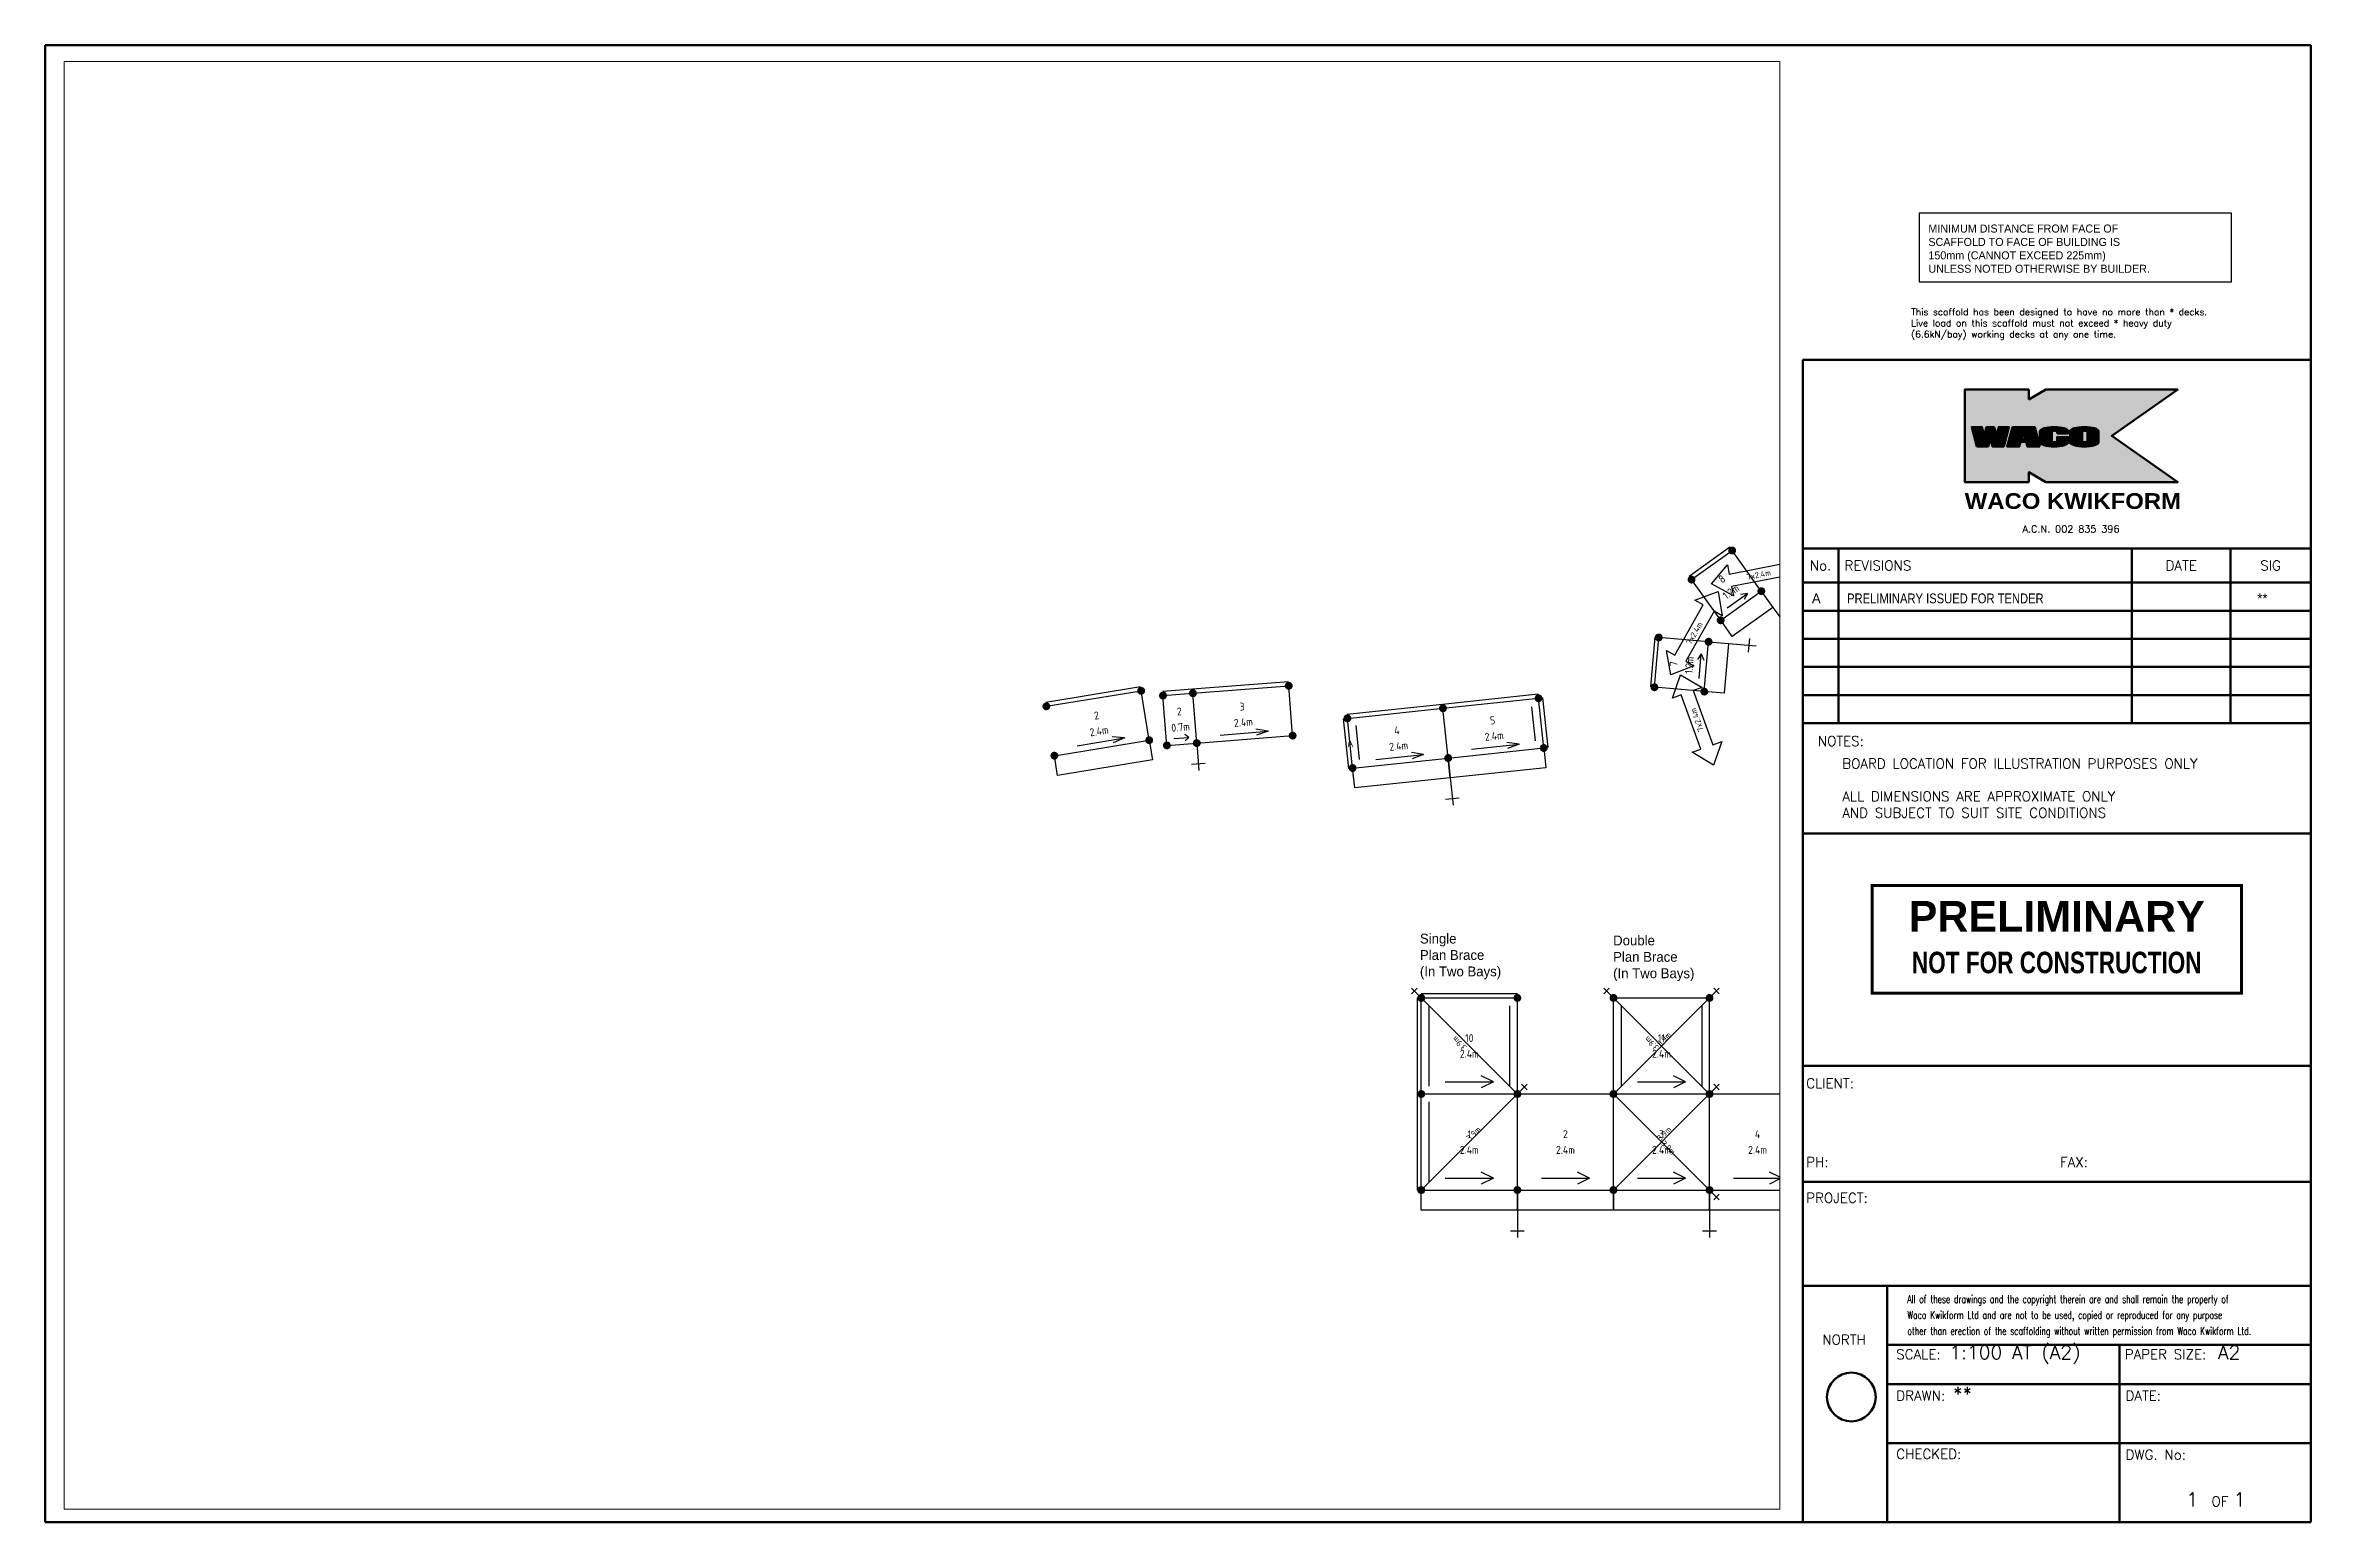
# Paper-space layout 'WACO Kwikform A2 Drawing Sheet No Ledgen' of a CAD drawing. Header units: millimetres. Extents: x 0 to 575, y 0 to 375.
# The model-space entities are those that its viewports show. They can reach past a viewport. Long polylines and large blocks are cut down to what shows.
import ezdxf
from ezdxf.enums import TextEntityAlignment as Align

# ---------------------------------------------------------------- set-up
doc = ezdxf.new("R2010")
doc.units = ezdxf.units.MM
doc.linetypes.add('KwikScaf_DASHED', pattern=[3.75, 2.5, -1.25])
doc.linetypes.add('KwikScaf_Line', pattern=[1, 1, 0])
doc.layers.get('0').update_dxf_attribs({"linetype": 'CONTINUOUS'})
for name, color, linetype in [('DISTANCE', 3, 'CONTINUOUS'), ('KwikScaf Schematic', 7, 'CONTINUOUS'), ('PRELIMINARY', 7, 'CONTINUOUS'), ('RED', 8, 'CONTINUOUS')]:
    doc.layers.add(name, color=color, linetype=linetype)
for name, color, linetype, lineweight in [('Sheet 018', 10, 'CONTINUOUS', 18), ('Sheet 025', 7, 'CONTINUOUS', 25), ('Sheet 035', 5, 'CONTINUOUS', 35), ('Sheet 050', 130, 'CONTINUOUS', 50), ('Sheet 070', 180, 'CONTINUOUS', 70)]:
    doc.layers.add(name, color=color, linetype=linetype, lineweight=lineweight)
doc.layers.add('Viewport', color=7, linetype='CONTINUOUS', plot=False)
doc.styles.add('ARCH', font='archd.shx', dxfattribs={"height": 250})
doc.styles.add('KwikScaf ISO', font='isocp.shx')
doc.styles.add('ROMANS', font='romans')
doc.styles.add('STAMP', font='arialbd.ttf')
doc.styles.add('WACO', font='ariblk.ttf')
pattern_1 = [(0, (0, 0), (0, 0.174625), [0.127, -0.047625]), (90, (0, 0), (-0.174625, 1e-17), [0.127, -0.047625])]

# ---------------------------------------------------------------- blocks, each defined once
blk = doc.blocks.new('REVDES')
at = {"style": 'ARCH'}
for tag, p in [('01', (2.31, 1.87)), ('03', (87.68, 1.87)), ('04', (115.37, 1.87))]:
    blk.add_attdef(tag, p, '', height=2.5, dxfattribs=at)
at = {"style": 'ARCH', "width": 0.85}
blk.add_attdef('02', (11.25, 1.87), '', height=2.5, dxfattribs=at)
blk = doc.blocks.new('PREL')
at = {"layer": 'RED', "const_width": 100}
blk.add_lwpolyline([(6000, 1750), (-6000, 1750), (-6000, -1750), (6000, -1750)], close=True, dxfattribs=at)
at = {"layer": 'RED', "style": 'STAMP'}
blk.add_text('PRELIMINARY', height=1000, dxfattribs=at).set_placement((0, 750), align=Align.MIDDLE)
at = {"layer": 'RED', "style": 'STAMP', "width": 0.75}
blk.add_text('NOT FOR CONSTRUCTION', height=700, dxfattribs=at).set_placement((0, -750), align=Align.MIDDLE)
blk = doc.blocks.new('REVISED TITLE')
at = {"layer": 'Sheet 025', "style": 'ROMANS'}
for s, p in [('CLIENT:', (-128.05, 110.15)), ('PH:', (-128.05, 90.15)), ('FAX:', (-63.6, 90.15)), ('PROJECT:', (-128.05, 81.06)), ('SCALE:', (-105.19, 41.33)), ('PAPER SIZE:', (-47.19, 41.33)), ('DRAWN:', (-105.19, 30.85)), ('DATE:', (-46.99, 30.85)), ('CHECKED:', (-105.19, 16.04)), ('DWG. No:', (-46.99, 15.86)), ('OF', (-25.18, 3.98))]:
    blk.add_text(s, height=2.5, dxfattribs=at).set_placement(p)
at = {"layer": 'Sheet 035', "style": 'ROMANS'}
for tag, p in [('CLIENT_CONTACT', (-110.61, 110.15)), ('ADDRESS_STREET', (-110.61, 100.15)), ('COMPANY', (-110.61, 105.15)), ('CITY', (-110.61, 95.15)), ('PHONE_NO.', (-110.61, 90.15)), ('FAX_NO.', (-46.16, 90.15)), ('PROJECT_TITLE:', (-110.61, 81.06)), ('PROJECT_DESCRIPTION', (-110.61, 76.06)), ('PROJECT_DESCRIPTION_2', (-110.61, 71.06)), ('PROJECT_DESCRIPTION_3', (-110.61, 66.06)), ('PROJECT_DESCRIPTION_4', (-110.61, 61.06)), ('SCALE', (-91.76, 41.33)), ('PAPER_SIZE', (-23.56, 41.33)), ('DRAFTSMAN', (-90.76, 30.85)), ('DATE', (-35.55, 30.85)), ('DWG_NO', (-46.15, 9.93))]:
    blk.add_attdef(tag, p, '', height=3.5, dxfattribs=at)
for tag, p in [('PAGE_NO.', (-30.05, 3.98)), ('OF_PAGES.', (-18.05, 3.98))]:
    blk.add_attdef(tag, text='', height=3.5, dxfattribs=at).set_placement(p, align=Align.CENTER)

msp = doc.modelspace()

# ---------------------------------------------------------------- linework, layer by layer
at = {"layer": 'KwikScaf Schematic', "color": 2, "linetype": 'KwikScaf_Line'}
for p, q in [((52338, 22568), (52642, 23801)), ((49952, 22739), (50985, 23478)), ((51724, 22446), (50985, 23478)), ((50692, 21707), (49952, 22739)), ((50692, 21707), (51724, 22446)), ((51724, 22446), (52020, 22033)), ((52216, 22075), (52338, 22568)), ((52338, 22568), (53571, 22263)), ((50857, 22020), (51374, 22390)), ((52020, 22033), (50987, 21293)), ((51374, 22390), (51198, 22362)), ((51374, 22390), (51291, 22233)), ((52020, 22033), (52427, 21464)), ((53449, 21770), (52216, 22075)), ((50987, 21293), (50692, 21707)), ((52183, 21504), (52468, 21708)), ((49011, 20005), (49120, 21270)), ((50386, 21161), (49120, 21270)), ((50200, 20858), (50107, 20707)), ((50146, 20226), (50200, 20858)), ((50200, 20858), (50266, 20693)), ((50277, 19896), (50386, 21161)), ((50386, 21161), (50892, 21117)), ((50892, 21117), (50783, 19852)), ((50892, 21117), (51589, 21057)), ((51400, 20898), (51430, 21247)), ((50277, 19896), (49011, 20005)), ((50783, 19852), (50277, 19896))]:
    msp.add_line(p, q, dxfattribs=at)
at = {"layer": 'KwikScaf Schematic', "color": 2, "linetype": 'KwikScaf_DASHED'}
for p, q in [((50927, 23560), (49894, 22820)), ((49021, 21279), (48912, 20013))]:
    msp.add_line(p, q, dxfattribs=at)
at = {"layer": 'KwikScaf Schematic', "color": 1, "linetype": 'KwikScaf_Line'}
for p, q in [((50460, 22629), (50862, 23115)), ((50862, 23115), (50908, 22879)), ((50908, 22879), (52344, 23158)), ((52344, 23158), (52299, 23394)), ((52299, 23394), (52854, 23094)), ((50038, 22214), (50627, 22441)), ((51015, 22330), (50460, 22629)), ((50627, 22441), (50734, 21819)), ((52405, 22844), (50969, 22565)), ((50969, 22565), (51015, 22330)), ((52451, 22609), (52405, 22844)), ((49526, 20822), (50247, 22095)), ((50525, 21938), (49804, 20665)), ((50247, 22095), (50038, 22214)), ((50734, 21819), (50525, 21938)), ((49425, 20319), (49317, 20941)), ((49317, 20941), (49526, 20822)), ((50013, 20546), (49425, 20319)), ((49467, 19729), (49676, 20324)), ((49676, 20324), (50219, 20001)), ((49804, 20665), (50013, 20546)), ((33576, 19521), (35983, 19914)), ((36187, 18660), (35983, 19914)), ((37297, 19854), (39728, 20043)), ((39827, 18777), (39728, 20043)), ((43643, 19471), (46069, 19726)), ((46202, 18463), (46069, 19726)), ((49692, 19810), (49467, 19729)), ((50191, 18435), (49692, 19810)), ((50219, 20001), (49993, 19920)), ((49993, 19920), (50492, 18544)), ((41218, 19216), (43643, 19471)), ((41351, 17953), (41218, 19216)), ((43776, 18208), (43643, 19471)), ((33780, 18267), (36187, 18660)), ((34356, 18522), (35560, 18719)), ((35560, 18719), (35246, 18748)), ((35560, 18719), (35272, 18591)), ((36187, 18660), (36269, 18159)), ((37395, 18588), (39827, 18777)), ((37991, 18793), (39207, 18888)), ((39207, 18888), (38896, 18943)), ((39207, 18888), (38909, 18785)), ((43776, 18208), (46202, 18463)), ((44366, 18430), (45579, 18557)), ((45579, 18557), (45267, 18604)), ((45579, 18557), (45284, 18446)), ((46202, 18463), (46255, 17958)), ((49965, 18353), (50191, 18435)), ((50492, 18544), (50718, 18626)), ((50718, 18626), (50508, 18031)), ((33862, 17766), (33780, 18267)), ((36269, 18159), (33862, 17766)), ((41351, 17953), (43776, 18208)), ((41404, 17448), (41351, 17953)), ((41940, 18175), (43153, 18302)), ((43153, 18302), (42842, 18349)), ((43153, 18302), (42858, 18191)), ((43776, 18208), (43829, 17703)), ((43829, 17703), (43776, 18208)), ((46255, 17958), (43829, 17703)), ((50508, 18031), (49965, 18353)), ((43829, 17703), (41404, 17448)), ((43829, 17703), (43902, 17007)), ((43710, 17162), (44058, 17199))]:
    msp.add_line(p, q, dxfattribs=at)
at = {"layer": 'KwikScaf Schematic', "color": 1, "linetype": 'KwikScaf_DASHED'}
for p, q in [((39721, 20142), (37289, 19954)), ((35967, 20012), (33560, 19620)), ((43633, 19570), (41207, 19315)), ((46058, 19826), (43633, 19570)), ((46168, 19737), (46301, 18474)), ((41251, 17942), (41118, 19205)), ((41529, 18173), (41438, 19038)), ((45891, 19506), (45982, 18641))]:
    msp.add_line(p, q, dxfattribs=at)
at = {"layer": 'KwikScaf Schematic', "color": 4, "linetype": 'KwikScaf_DASHED'}
msp.add_line((37289, 19954), (36529, 19895), dxfattribs=at)
at = {"layer": 'KwikScaf Schematic', "color": 4, "linetype": 'KwikScaf_Line'}
for p, q in [((36537, 19795), (37297, 19854)), ((36635, 18529), (36537, 19795)), ((37395, 18588), (37297, 19854)), ((36635, 18529), (37395, 18588)), ((36813, 18702), (37193, 18731)), ((37193, 18731), (37092, 18803)), ((37193, 18731), (37104, 18645)), ((37395, 18588), (37449, 17890)), ((37261, 18051), (37610, 18078))]:
    msp.add_line(p, q, dxfattribs=at)
at = {"layer": 'KwikScaf Schematic', "color": 3, "linetype": 'KwikScaf_Line'}
for p, q in [((45602, 9606), (42845, 12364)), ((42845, 12222), (42986, 12364)), ((43093, 12116), (45532, 12116)), ((43093, 9677), (43093, 12116)), ((45532, 9677), (45532, 12116)), ((50480, 9606), (47723, 12364)), ((47723, 12222), (47864, 12364)), ((47900, 9606), (50658, 12364)), ((47971, 12116), (50410, 12116)), ((47971, 9677), (47971, 12116)), ((50410, 9677), (50410, 12116)), ((50516, 12364), (50658, 12222)), ((43022, 7167), (45780, 9925)), ((43702, 9982), (44922, 9982)), ((44922, 9982), (44617, 10134)), ((44922, 9982), (44617, 9829)), ((45638, 9925), (45780, 9783)), ((47900, 7167), (50658, 9925)), ((48580, 9982), (49800, 9982)), ((49800, 9982), (49495, 10134)), ((49800, 9982), (49495, 9829)), ((50516, 9925), (50658, 9783)), ((43093, 9677), (45532, 9677)), ((43093, 7238), (43093, 9677)), ((45461, 9606), (45602, 9747)), ((45532, 7238), (45532, 9677)), ((45532, 9677), (47971, 9677)), ((47900, 9747), (50658, 6990)), ((48041, 9747), (47900, 9606)), ((47900, 9747), (48041, 9606)), ((47971, 7238), (47971, 9677)), ((47971, 9677), (50410, 9677)), ((50339, 9606), (50480, 9747)), ((50410, 9677), (52849, 9677)), ((50410, 7238), (50410, 9677)), ((43702, 7543), (44922, 7543)), ((44922, 7543), (44617, 7695)), ((44922, 7543), (44617, 7390)), ((46141, 7543), (47361, 7543)), ((47361, 7543), (47056, 7695)), ((47361, 7543), (47056, 7390)), ((48580, 7543), (49800, 7543)), ((49800, 7543), (49495, 7695)), ((49800, 7543), (49495, 7390)), ((51019, 7543), (52239, 7543)), ((52239, 7543), (51934, 7695)), ((52239, 7543), (51934, 7390)), ((43022, 7308), (43163, 7167)), ((43093, 7238), (45532, 7238)), ((43093, 6730), (43093, 7238)), ((45532, 7238), (45532, 6730)), ((45532, 7238), (47971, 7238)), ((45532, 6730), (45532, 7238)), ((47900, 7308), (48041, 7167)), ((47971, 7238), (47971, 6730)), ((47971, 7238), (50410, 7238)), ((47971, 6730), (47971, 7238)), ((50410, 7238), (52849, 7238)), ((50410, 6730), (50410, 7238)), ((50410, 7238), (50410, 6730)), ((50658, 7131), (50516, 6990)), ((45532, 6730), (43093, 6730)), ((45532, 6730), (45532, 6030)), ((47971, 6730), (45532, 6730)), ((50410, 6730), (47971, 6730)), ((52849, 6730), (50410, 6730)), ((50410, 6730), (50410, 6030)), ((45357, 6205), (45707, 6205)), ((50235, 6205), (50585, 6205))]:
    msp.add_line(p, q, dxfattribs=at)
at = {"layer": 'KwikScaf Schematic', "color": 3, "linetype": 'KwikScaf_DASHED'}
for p, q in [((42993, 9677), (42993, 12116)), ((45532, 12216), (43093, 12216)), ((43293, 9877), (43293, 11916)), ((45332, 11916), (45332, 9877)), ((48171, 9877), (48171, 11916)), ((50210, 11916), (50210, 9877)), ((42993, 7238), (42993, 9677)), ((43293, 7438), (43293, 9477))]:
    msp.add_line(p, q, dxfattribs=at)
at = {"layer": 'KwikScaf Schematic', "color": 2, "linetype": 'KwikScaf_Line', "const_width": 100}
for points in [[(50956, 23519, -0.198912), (50993, 23528, -0.198912), (51025, 23508, -0.198912), (51034, 23470, -0.198912), (51014, 23438, -0.198912), (50977, 23429, -0.198912), (50944, 23449, -0.198912), (50935, 23487, -0.198912)], [(49923, 22780, -0.198912), (49960, 22788, -0.198912), (49993, 22768, -0.198912), (50002, 22731, -0.198912), (49981, 22698, -0.198912), (49944, 22690, -0.198912), (49912, 22710, -0.198912), (49903, 22747, -0.198912)], [(51695, 22486, -0.198912), (51732, 22495, -0.198912), (51765, 22475, -0.198912), (51773, 22438, -0.198912), (51753, 22405, -0.198912), (51716, 22397, -0.198912), (51683, 22417, -0.198912), (51675, 22454, -0.198912)], [(52350, 22616, -0.198912), (52380, 22594, -0.198912), (52386, 22556, -0.198912), (52363, 22525, -0.198912), (52326, 22519, -0.198912), (52295, 22542, -0.198912), (52289, 22580, -0.198912), (52312, 22611, -0.198912)], [(49070, 21274, -0.198912), (49088, 21308, -0.198912), (49125, 21320, -0.198912), (49159, 21302, -0.198912), (49170, 21266, -0.198912), (49152, 21232, -0.198912), (49116, 21220, -0.198912), (49082, 21238, -0.198912)], [(50662, 21747, -0.198912), (50700, 21756, -0.198912), (50732, 21736, -0.198912), (50741, 21698, -0.198912), (50721, 21666, -0.198912), (50683, 21657, -0.198912), (50651, 21677, -0.198912), (50642, 21715, -0.198912)], [(50227, 19900, -0.198912), (50244, 19934, -0.198912), (50281, 19945, -0.198912), (50315, 19928, -0.198912), (50326, 19891, -0.198912), (50309, 19857, -0.198912), (50272, 19846, -0.198912), (50238, 19863, -0.198912)]]:
    msp.add_lwpolyline(points, format="xyb", close=True, dxfattribs=at)
at = {"layer": 'KwikScaf Schematic', "color": 2, "linetype": 'KwikScaf_Line'}
for points in [[(50336, 21165, 100, 100, -0.198912), (50353, 21199, 100, 100, -0.198912), (50390, 21211, 100, 100, -0.198912), (50424, 21193, 100, 100, -0.198912), (50435, 21157, 100, 100, -0.198912), (50418, 21123, 100, 100, -0.198912), (50381, 21111, 100, 100, -0.198912), (50347, 21129, 100, 100, -0.198912)], [(48961, 20009, 100, 100, -0.198912), (48979, 20043, 100, 100, -0.198912), (49016, 20055, 100, 100, -0.198912), (49050, 20037, 100, 100, -0.198912), (49061, 20000, 100, 100, -0.198912), (49043, 19966, 100, 100, -0.198912), (49007, 19955, 100, 100, -0.198912), (48973, 19973, 100, 100, -0.198912)]]:
    msp.add_lwpolyline(points, format="xyseb", close=True, dxfattribs=at)
at = {"layer": 'KwikScaf Schematic', "color": 1, "linetype": 'KwikScaf_Line'}
for points in [[(39725, 20093, 100, 100, -0.198912), (39761, 20081, 100, 100, -0.198912), (39778, 20047, 100, 100, -0.198912), (39766, 20010, 100, 100, -0.198912), (39732, 19993, 100, 100, -0.198912), (39696, 20005, 100, 100, -0.198912), (39679, 20039, 100, 100, -0.198912), (39690, 20075, 100, 100, -0.198912)], [(35975, 19963, 100, 100, -0.198912), (36012, 19954, 100, 100, -0.198912), (36032, 19922, 100, 100, -0.198912), (36024, 19884, 100, 100, -0.198912), (35991, 19864, 100, 100, -0.198912), (35954, 19873, 100, 100, -0.198912), (35934, 19906, 100, 100, -0.198912), (35942, 19943, 100, 100, -0.198912)], [(43638, 19521, 100, 100, -0.198912), (43675, 19510, 100, 100, -0.198912), (43693, 19476, 100, 100, -0.198912), (43682, 19440, 100, 100, -0.198912), (43649, 19421, 100, 100, -0.198912), (43612, 19432, 100, 100, -0.198912), (43594, 19466, 100, 100, -0.198912), (43604, 19502, 100, 100, -0.198912)], [(43638, 19521, 100, 100, -0.198912), (43675, 19510, 100, 100, -0.198912), (43693, 19476, 100, 100, -0.198912), (43682, 19440, 100, 100, -0.198912), (43649, 19421, 100, 100, -0.198912), (43612, 19432, 100, 100, -0.198912), (43594, 19466, 100, 100, -0.198912), (43604, 19502, 100, 100, -0.198912)], [(46064, 19776, 100, 100, -0.198912), (46100, 19765, 100, 100, -0.198912), (46119, 19731, 100, 100, -0.198912), (46108, 19695, 100, 100, -0.198912), (46074, 19676, 100, 100, -0.198912), (46037, 19687, 100, 100, -0.198912), (46019, 19721, 100, 100, -0.198912), (46030, 19758, 100, 100, -0.198912)], [(41212, 19266, 100, 100, -0.198912), (41249, 19255, 100, 100, -0.198912), (41267, 19221, 100, 100, -0.198912), (41257, 19184, 100, 100, -0.198912), (41223, 19166, 100, 100, -0.198912), (41186, 19177, 100, 100, -0.198912), (41168, 19211, 100, 100, -0.198912), (41179, 19247, 100, 100, -0.198912)], [(36179, 18709, 100, 100, -0.198912), (36217, 18701, 100, 100, -0.198912), (36237, 18668, 100, 100, -0.198912), (36228, 18631, 100, 100, -0.198912), (36195, 18611, 100, 100, -0.198912), (36158, 18620, 100, 100, -0.198912), (36138, 18652, 100, 100, -0.198912), (36147, 18689, 100, 100, -0.198912)], [(39823, 18826, 100, 100, -0.198912), (39859, 18815, 100, 100, -0.198912), (39877, 18780, 100, 100, -0.198912), (39865, 18744, 100, 100, -0.198912), (39831, 18727, 100, 100, -0.198912), (39794, 18739, 100, 100, -0.198912), (39777, 18773, 100, 100, -0.198912), (39789, 18809, 100, 100, -0.198912)], [(46197, 18513, 100, 100, -0.198912), (46233, 18502, 100, 100, -0.198912), (46251, 18468, 100, 100, -0.198912), (46241, 18432, 100, 100, -0.198912), (46207, 18413, 100, 100, -0.198912), (46170, 18424, 100, 100, -0.198912), (46152, 18458, 100, 100, -0.198912), (46163, 18495, 100, 100, -0.198912)], [(43771, 18258, 100, 100, -0.198912), (43808, 18247, 100, 100, -0.198912), (43826, 18213, 100, 100, -0.198912), (43815, 18177, 100, 100, -0.198912), (43781, 18158, 100, 100, -0.198912), (43745, 18169, 100, 100, -0.198912), (43726, 18203, 100, 100, -0.198912), (43737, 18239, 100, 100, -0.198912)]]:
    msp.add_lwpolyline(points, format="xyseb", close=True, dxfattribs=at)
at = {"layer": 'KwikScaf Schematic', "color": 1, "linetype": 'KwikScaf_Line', "const_width": 100}
for points in [[(33568, 19570, -0.198912), (33605, 19562, -0.198912), (33625, 19529, -0.198912), (33616, 19492, -0.198912), (33584, 19472, -0.198912), (33547, 19480, -0.198912), (33526, 19513, -0.198912), (33535, 19550, -0.198912)], [(37293, 19904, -0.198912), (37329, 19892, -0.198912), (37347, 19858, -0.198912), (37335, 19821, -0.198912), (37301, 19804, -0.198912), (37264, 19816, -0.198912), (37247, 19850, -0.198912), (37259, 19886, -0.198912)], [(37391, 18637, -0.198912), (37428, 18626, -0.198912), (37445, 18592, -0.198912), (37433, 18555, -0.198912), (37399, 18538, -0.198912), (37363, 18550, -0.198912), (37345, 18584, -0.198912), (37357, 18620, -0.198912)], [(33772, 18317, -0.198912), (33809, 18308, -0.198912), (33830, 18276, -0.198912), (33821, 18238, -0.198912), (33788, 18218, -0.198912), (33751, 18227, -0.198912), (33731, 18259, -0.198912), (33740, 18297, -0.198912)], [(41345, 18003, -0.198912), (41382, 17992, -0.198912), (41400, 17958, -0.198912), (41389, 17921, -0.198912), (41356, 17903, -0.198912), (41319, 17914, -0.198912), (41301, 17948, -0.198912), (41312, 17984, -0.198912)], [(43771, 18258, -0.198912), (43808, 18247, -0.198912), (43826, 18213, -0.198912), (43815, 18177, -0.198912), (43781, 18158, -0.198912), (43745, 18169, -0.198912), (43726, 18203, -0.198912), (43737, 18239, -0.198912)]]:
    msp.add_lwpolyline(points, format="xyb", close=True, dxfattribs=at)
at = {"layer": 'KwikScaf Schematic', "color": 4, "linetype": 'KwikScaf_Line', "const_width": 100}
for points in [[(36533, 19845, -0.198912), (36570, 19833, -0.198912), (36587, 19799, -0.198912), (36575, 19762, -0.198912), (36541, 19745, -0.198912), (36504, 19757, -0.198912), (36487, 19791, -0.198912), (36499, 19827, -0.198912)], [(37293, 19904, -0.198912), (37329, 19892, -0.198912), (37347, 19858, -0.198912), (37335, 19821, -0.198912), (37301, 19804, -0.198912), (37264, 19816, -0.198912), (37247, 19850, -0.198912), (37259, 19886, -0.198912)], [(36631, 18578, -0.198912), (36668, 18567, -0.198912), (36685, 18533, -0.198912), (36673, 18496, -0.198912), (36639, 18479, -0.198912), (36603, 18491, -0.198912), (36585, 18525, -0.198912), (36597, 18561, -0.198912)]]:
    msp.add_lwpolyline(points, format="xyb", close=True, dxfattribs=at)
at = {"layer": 'KwikScaf Schematic', "color": 4, "linetype": 'KwikScaf_Line'}
msp.add_lwpolyline([(37391, 18637, 100, 100, -0.198912), (37428, 18626, 100, 100, -0.198912), (37445, 18592, 100, 100, -0.198912), (37433, 18555, 100, 100, -0.198912), (37399, 18538, 100, 100, -0.198912), (37363, 18550, 100, 100, -0.198912), (37345, 18584, 100, 100, -0.198912), (37357, 18620, 100, 100, -0.198912)], format="xyseb", close=True, dxfattribs=at)
at = {"layer": 'KwikScaf Schematic', "color": 3, "linetype": 'KwikScaf_Line'}
for points in [[(43093, 12166, 100, 100, -0.198912), (43128, 12151, 100, 100, -0.198912), (43143, 12116, 100, 100, -0.198912), (43128, 12080, 100, 100, -0.198912), (43093, 12066, 100, 100, -0.198912), (43057, 12080, 100, 100, -0.198912), (43043, 12116, 100, 100, -0.198912), (43057, 12151, 100, 100, -0.198912)], [(47971, 12166, 100, 100, -0.198912), (48006, 12151, 100, 100, -0.198912), (48021, 12116, 100, 100, -0.198912), (48006, 12080, 100, 100, -0.198912), (47971, 12066, 100, 100, -0.198912), (47935, 12080, 100, 100, -0.198912), (47921, 12116, 100, 100, -0.198912), (47935, 12151, 100, 100, -0.198912)], [(43093, 9727, 100, 100, -0.198912), (43128, 9712, 100, 100, -0.198912), (43143, 9677, 100, 100, -0.198912), (43128, 9641, 100, 100, -0.198912), (43093, 9627, 100, 100, -0.198912), (43057, 9641, 100, 100, -0.198912), (43043, 9677, 100, 100, -0.198912), (43057, 9712, 100, 100, -0.198912)], [(45532, 9727, 100, 100, -0.198912), (45567, 9712, 100, 100, -0.198912), (45582, 9677, 100, 100, -0.198912), (45567, 9641, 100, 100, -0.198912), (45532, 9627, 100, 100, -0.198912), (45496, 9641, 100, 100, -0.198912), (45482, 9677, 100, 100, -0.198912), (45496, 9712, 100, 100, -0.198912)], [(45532, 9727, 100, 100, -0.198912), (45567, 9712, 100, 100, -0.198912), (45582, 9677, 100, 100, -0.198912), (45567, 9641, 100, 100, -0.198912), (45532, 9627, 100, 100, -0.198912), (45496, 9641, 100, 100, -0.198912), (45482, 9677, 100, 100, -0.198912), (45496, 9712, 100, 100, -0.198912)], [(47971, 9727, 100, 100, -0.198912), (48006, 9712, 100, 100, -0.198912), (48021, 9677, 100, 100, -0.198912), (48006, 9641, 100, 100, -0.198912), (47971, 9627, 100, 100, -0.198912), (47935, 9641, 100, 100, -0.198912), (47921, 9677, 100, 100, -0.198912), (47935, 9712, 100, 100, -0.198912)], [(50410, 9727, 100, 100, -0.198912), (50445, 9712, 100, 100, -0.198912), (50460, 9677, 100, 100, -0.198912), (50445, 9641, 100, 100, -0.198912), (50410, 9627, 100, 100, -0.198912), (50374, 9641, 100, 100, -0.198912), (50360, 9677, 100, 100, -0.198912), (50374, 9712, 100, 100, -0.198912)], [(50410, 9727, 100, 100, -0.198912), (50445, 9712, 100, 100, -0.198912), (50460, 9677, 100, 100, -0.198912), (50445, 9641, 100, 100, -0.198912), (50410, 9627, 100, 100, -0.198912), (50374, 9641, 100, 100, -0.198912), (50360, 9677, 100, 100, -0.198912), (50374, 9712, 100, 100, -0.198912)], [(45532, 7288, 100, 100, -0.198912), (45567, 7273, 100, 100, -0.198912), (45582, 7238, 100, 100, -0.198912), (45567, 7202, 100, 100, -0.198912), (45532, 7188, 100, 100, -0.198912), (45496, 7202, 100, 100, -0.198912), (45482, 7238, 100, 100, -0.198912), (45496, 7273, 100, 100, -0.198912)], [(47971, 7288, 100, 100, -0.198912), (48006, 7273, 100, 100, -0.198912), (48021, 7238, 100, 100, -0.198912), (48006, 7202, 100, 100, -0.198912), (47971, 7188, 100, 100, -0.198912), (47935, 7202, 100, 100, -0.198912), (47921, 7238, 100, 100, -0.198912), (47935, 7273, 100, 100, -0.198912)], [(50410, 7288, 100, 100, -0.198912), (50445, 7273, 100, 100, -0.198912), (50460, 7238, 100, 100, -0.198912), (50445, 7202, 100, 100, -0.198912), (50410, 7188, 100, 100, -0.198912), (50374, 7202, 100, 100, -0.198912), (50360, 7238, 100, 100, -0.198912), (50374, 7273, 100, 100, -0.198912)]]:
    msp.add_lwpolyline(points, format="xyseb", close=True, dxfattribs=at)
at = {"layer": 'KwikScaf Schematic', "color": 3, "linetype": 'KwikScaf_Line', "const_width": 100}
for points in [[(45532, 12166, -0.198912), (45567, 12151, -0.198912), (45582, 12116, -0.198912), (45567, 12080, -0.198912), (45532, 12066, -0.198912), (45496, 12080, -0.198912), (45482, 12116, -0.198912), (45496, 12151, -0.198912)], [(50410, 12166, -0.198912), (50445, 12151, -0.198912), (50460, 12116, -0.198912), (50445, 12080, -0.198912), (50410, 12066, -0.198912), (50374, 12080, -0.198912), (50360, 12116, -0.198912), (50374, 12151, -0.198912)], [(43093, 9727, -0.198912), (43128, 9712, -0.198912), (43143, 9677, -0.198912), (43128, 9641, -0.198912), (43093, 9627, -0.198912), (43057, 9641, -0.198912), (43043, 9677, -0.198912), (43057, 9712, -0.198912)], [(45532, 9727, -0.198912), (45567, 9712, -0.198912), (45582, 9677, -0.198912), (45567, 9641, -0.198912), (45532, 9627, -0.198912), (45496, 9641, -0.198912), (45482, 9677, -0.198912), (45496, 9712, -0.198912)], [(47971, 9727, -0.198912), (48006, 9712, -0.198912), (48021, 9677, -0.198912), (48006, 9641, -0.198912), (47971, 9627, -0.198912), (47935, 9641, -0.198912), (47921, 9677, -0.198912), (47935, 9712, -0.198912)], [(47971, 9727, -0.198912), (48006, 9712, -0.198912), (48021, 9677, -0.198912), (48006, 9641, -0.198912), (47971, 9627, -0.198912), (47935, 9641, -0.198912), (47921, 9677, -0.198912), (47935, 9712, -0.198912)], [(50410, 9727, -0.198912), (50445, 9712, -0.198912), (50460, 9677, -0.198912), (50445, 9641, -0.198912), (50410, 9627, -0.198912), (50374, 9641, -0.198912), (50360, 9677, -0.198912), (50374, 9712, -0.198912)], [(43093, 7288, -0.198912), (43128, 7273, -0.198912), (43143, 7238, -0.198912), (43128, 7202, -0.198912), (43093, 7188, -0.198912), (43057, 7202, -0.198912), (43043, 7238, -0.198912), (43057, 7273, -0.198912)], [(45532, 7288, -0.198912), (45567, 7273, -0.198912), (45582, 7238, -0.198912), (45567, 7202, -0.198912), (45532, 7188, -0.198912), (45496, 7202, -0.198912), (45482, 7238, -0.198912), (45496, 7273, -0.198912)], [(47971, 7288, -0.198912), (48006, 7273, -0.198912), (48021, 7238, -0.198912), (48006, 7202, -0.198912), (47971, 7188, -0.198912), (47935, 7202, -0.198912), (47921, 7238, -0.198912), (47935, 7273, -0.198912)], [(50410, 7288, -0.198912), (50445, 7273, -0.198912), (50460, 7238, -0.198912), (50445, 7202, -0.198912), (50410, 7188, -0.198912), (50374, 7202, -0.198912), (50360, 7238, -0.198912), (50374, 7273, -0.198912)]]:
    msp.add_lwpolyline(points, format="xyb", close=True, dxfattribs=at)

# ---------------------------------------------------------------- texts
at = {"char_height": 250, "attachment_point": 1, "style": 'ARCH'}
for s, insert, width in [('Single^JPlan Brace^J(In Two Bays)', (43058, 13748), 2599.05), ('Double\\PPlan Brace^J(In Two Bays)', (47963, 13701), 3248.82)]:
    msp.add_mtext(s, dxfattribs=dict(at, insert=insert, width=width))
at = {"layer": 'KwikScaf Schematic', "style": 'KwikScaf ISO'}
for s, height, rotation, p in [('8', 200, 35.60077, (50722, 22755)), ('1.2m', 200, 35.60077, (50955, 22430)), ('7x2.4m', 150, 10.9945, (51657, 22862)), ('7x2.4m', 150, 60.46792, (50026, 21380)), ('1.2m', 200, 85.07419, (49898, 20566)), ('7', 200, 85.07419, (49499, 20600)), ('3', 200, 4.44154, (38546, 19515)), ('2.4m', 200, 9.26379, (34914, 18893)), ('2', 200, 9.26379, (34849, 19288)), ('0.7m', 200, 4.44154, (36982, 18992)), ('2', 200, 4.44154, (36951, 19391)), ('2.4m', 200, 4.44154, (38577, 19116)), ('4', 200, 6.00324, (42476, 18911)), ('5', 200, 6.00324, (44902, 19166)), ('7x2.4m', 150, 109.94133, (50092, 19177)), ('A', 200, 6.00324, (41284, 18584)), ('2.4m', 200, 6.00324, (42518, 18513)), ('2.4m', 200, 6.00324, (44943, 18768))]:
    msp.add_text(s, height=height, rotation=rotation, dxfattribs=at).set_placement(p, align=Align.MIDDLE_CENTER)
for rotation, p in [(135, (44114, 11017)), (135, (48992, 11017)), (45, (49310, 11017)), (45, (44471, 8617)), (45, (49310, 8617)), (315, (49310, 8259))]:
    msp.add_text('3.9m', height=150, rotation=rotation, dxfattribs=at).set_placement(p, align=Align.CENTER)
for s, p in [('10', (44312, 11096)), ('11', (49190, 11096)), ('2.4m', (44312, 10696)), ('2.4m', (49190, 10696)), ('1', (44312, 8657)), ('2', (46751, 8657)), ('3', (49190, 8657)), ('4', (51629, 8657)), ('2.4m', (44312, 8257)), ('2.4m', (46751, 8257)), ('2.4m', (49190, 8257)), ('2.4m', (51629, 8257))]:
    msp.add_text(s, height=200, dxfattribs=at).set_placement(p, align=Align.MIDDLE_CENTER)

psp = doc.layouts.new('WACO Kwikform A2 Drawing Sheet No Ledgen')

# ---------------------------------------------------------------- hatches: boundary and pattern name
h = psp.add_hatch()
h.set_pattern_fill('ANGLE', color=140, scale=0.025, style=0)
h.set_pattern_definition(pattern_1)
h.paths.add_polyline_path([(493.69, 275.27), (494.27, 273.1), (497.09, 273.1), (498.42, 278.06), (495.82, 278.06), (495.23, 275.87), (494.64, 278.06), (492.73, 278.06), (492.14, 275.87), (491.55, 278.06), (488.96, 278.06), (490.29, 273.1), (493.11, 273.1)])
h = psp.add_hatch()
h.set_pattern_fill('ANGLE', color=140, scale=0.025, style=0)
h.set_pattern_definition(pattern_1)
h.paths.add_polyline_path([(504.96, 278.06), (499.32, 278.06), (497.99, 273.1), (501.01, 273.1), (501.33, 274.31), (502.79, 274.31), (503.11, 273.1), (506.29, 273.1)])
h.paths.add_polyline_path([(502.14, 276.71), (502.6, 274.99), (501.68, 274.99)], flags=16)
h = psp.add_hatch()
h.set_pattern_fill('ANGLE', color=140, scale=0.025, style=0)
h.set_pattern_definition(pattern_1)
edge = h.paths.add_edge_path()
edge.add_ellipse((509.97, 276.84), major_axis=(-0.658, 0), ratio=0.455652, start_angle=180, end_angle=360, ccw=False)
edge.add_line((510.63, 276.84), (510.63, 276.42))
edge.add_line((510.63, 276.42), (513.49, 276.42))
edge.add_line((513.49, 276.42), (513.49, 276.96))
edge.add_ellipse((509.88, 276.96), major_axis=(-3.61, 0), ratio=0.304653, start_angle=180, end_angle=360)
edge.add_line((506.27, 276.96), (506.27, 274.2))
edge.add_ellipse((509.88, 274.2), major_axis=(-3.61, 0), ratio=0.304653, start_angle=0, end_angle=180)
edge.add_line((513.49, 274.2), (513.49, 275.5))
edge.add_line((513.49, 275.5), (510.63, 275.5))
edge.add_line((510.63, 275.5), (510.63, 274.44))
edge.add_ellipse((509.97, 274.48), major_axis=(-0.658, 0), ratio=0.455652, start_angle=0, end_angle=180, ccw=False)
edge.add_line((509.31, 274.48), (509.31, 276.88))
h = psp.add_hatch()
h.set_pattern_fill('ANGLE', color=140, scale=0.025, style=0)
h.set_pattern_definition(pattern_1)
edge = h.paths.add_edge_path()
edge.add_ellipse((517.56, 276.96), major_axis=(-3.61, 0), ratio=0.304653, start_angle=180, end_angle=360)
edge.add_line((513.95, 276.96), (513.95, 274.2))
edge.add_ellipse((517.56, 274.2), major_axis=(-3.61, 0), ratio=0.304653, start_angle=0, end_angle=180)
edge.add_line((521.17, 274.2), (521.17, 276.96))
edge = h.paths.add_edge_path(flags=16)
edge.add_ellipse((517.65, 276.84), major_axis=(-0.658, 0), ratio=0.455652, start_angle=180, end_angle=360, ccw=False)
edge.add_line((518.31, 276.84), (518.31, 274.44))
edge.add_ellipse((517.65, 274.48), major_axis=(-0.658, 0), ratio=0.455652, start_angle=0, end_angle=180, ccw=False)
edge.add_line((517, 274.48), (517, 276.88))
at = {"layer": 'Sheet 070'}
h = psp.add_hatch(color=51, dxfattribs=at)
h.paths.add_polyline_path([(501.68, 274.99), (502.6, 274.99), (502.14, 276.71)], flags=0)
h.paths.add_polyline_path([(506.29, 273.1), (504.96, 278.06), (499.32, 278.06), (497.99, 273.1), (501.01, 273.1), (501.33, 274.31), (502.79, 274.31), (503.11, 273.1)], flags=16)
h.paths.add_polyline_path([(490.29, 273.1), (488.96, 278.06), (491.55, 278.06), (492.14, 275.87), (492.73, 278.06), (494.64, 278.06), (495.23, 275.87), (495.82, 278.06), (498.42, 278.06), (497.09, 273.1), (494.27, 273.1), (493.69, 275.27), (493.11, 273.1)], flags=16)
h.paths.add_polyline_path([(503.44, 285.06), (503.44, 287.56), (487.19, 287.56), (487.19, 264.06), (503.44, 264.06), (503.44, 266.56), (507.77, 264.06), (541.27, 264.06), (524.49, 275.81), (541.27, 287.56), (507.77, 287.56)])
edge = h.paths.add_edge_path(flags=16)
edge.add_line((510.63, 274.48), (510.63, 275.5))
edge.add_line((510.63, 275.5), (513.49, 275.5))
edge.add_line((513.49, 275.5), (513.49, 274.2))
edge.add_ellipse((509.88, 274.2), major_axis=(-3.61, 0), ratio=0.304653, start_angle=0, end_angle=180, ccw=False)
edge.add_line((506.27, 274.2), (506.27, 276.96))
edge.add_ellipse((509.88, 276.96), major_axis=(-3.61, 0), ratio=0.304653, start_angle=180, end_angle=360, ccw=False)
edge.add_line((513.49, 276.96), (513.49, 276.42))
edge.add_line((513.49, 276.42), (510.63, 276.42))
edge.add_line((510.63, 276.42), (510.63, 276.84))
edge.add_ellipse((509.97, 276.84), major_axis=(-0.658, 0), ratio=0.455652, start_angle=180, end_angle=360)
edge.add_line((509.31, 276.84), (509.31, 274.48))
edge.add_ellipse((509.97, 274.48), major_axis=(-0.658, 0), ratio=0.455652, start_angle=0, end_angle=180)
edge = h.paths.add_edge_path(flags=16)
edge.add_ellipse((517.56, 274.2), major_axis=(-3.61, 0), ratio=0.304653, start_angle=0, end_angle=180, ccw=False)
edge.add_line((513.95, 274.2), (513.95, 276.96))
edge.add_ellipse((517.56, 276.96), major_axis=(-3.61, 0), ratio=0.304653, start_angle=180, end_angle=360, ccw=False)
edge.add_line((521.17, 276.96), (521.17, 274.2))
edge = h.paths.add_edge_path(flags=0)
edge.add_line((517, 276.84), (517, 274.48))
edge.add_ellipse((517.65, 274.48), major_axis=(-0.658, 0), ratio=0.455652, start_angle=0, end_angle=180)
edge.add_line((518.31, 274.48), (518.31, 276.84))
edge.add_ellipse((517.65, 276.84), major_axis=(-0.658, 0), ratio=0.455652, start_angle=180, end_angle=360)

# ---------------------------------------------------------------- linework, layer by layer
at = {"layer": 'DISTANCE'}
psp.add_lwpolyline([(475.65, 314.96), (554.86, 314.96), (554.86, 332.4), (475.65, 332.4)], close=True, dxfattribs=at)
at = {"layer": 'Sheet 050', "color": 7}
for p, q in [((455.13, 202.86), (455.13, 247.24)), ((529.64, 202.86), (529.64, 247.24)), ((554.64, 202.86), (554.64, 247.24)), ((446.08, 238.56), (575, 238.56)), ((446.08, 231.42), (575, 231.42)), ((446.08, 224.28), (575, 224.28)), ((446.08, 217.14), (575, 217.14)), ((446.08, 210), (575, 210)), ((467.54, 45), (575, 45)), ((526.5, 0), (526.5, 45)), ((467.54, 35), (575, 35)), ((467.54, 20), (575, 20))]:
    psp.add_line(p, q, dxfattribs=at)
at = {"layer": 'Sheet 070', "color": 7}
for p, q in [((575, 375), (0, 375)), ((0, 0), (0, 375)), ((575, 0), (575, 375)), ((446.08, 295.14), (575, 295.14)), ((446.08, 295.14), (446.08, 0)), ((446.08, 247.24), (575, 247.24)), ((446.08, 202.86), (575, 202.86)), ((446.08, 174.81), (575, 174.81)), ((446.1, 115.87), (575, 115.87)), ((446.1, 86.35), (575, 86.35)), ((446.08, 60), (575, 60)), ((467.54, -0.18), (467.54, 59.82)), ((575, 0), (0, 0))]:
    psp.add_line(p, q, dxfattribs=at)
at = {"layer": 'Sheet 070'}
for p, q in [((506.27, 276.96), (506.27, 274.2)), ((509.31, 276.84), (509.31, 274.48)), ((510.63, 276.84), (510.63, 276.42)), ((510.63, 276.42), (513.49, 276.42)), ((513.49, 276.42), (513.49, 276.96)), ((513.95, 276.96), (513.95, 274.2)), ((517, 276.84), (517, 274.48)), ((518.31, 276.84), (518.31, 274.48)), ((521.17, 274.2), (521.17, 276.96))]:
    psp.add_line(p, q, dxfattribs=at)
at = {"layer": 'Sheet 070', "color": 7}
psp.add_lwpolyline([(503.44, 285.06), (503.44, 287.56), (487.19, 287.56), (487.19, 264.06), (503.44, 264.06), (503.44, 266.56), (507.77, 264.06), (541.27, 264.06), (524.49, 275.81), (541.27, 287.56), (507.77, 287.56)], close=True, dxfattribs=at)
at = {"layer": 'Sheet 070'}
for points in [[(490.29, 273.1), (488.96, 278.06), (491.55, 278.06), (492.14, 275.87), (492.73, 278.06), (494.64, 278.06), (495.23, 275.87), (495.82, 278.06), (498.42, 278.06), (497.09, 273.1), (494.27, 273.1), (493.69, 275.27), (493.11, 273.1), (490.29, 273.1)], [(506.29, 273.1), (504.96, 278.06), (499.32, 278.06), (497.99, 273.1), (501.01, 273.1), (501.33, 274.31), (502.79, 274.31), (503.11, 273.1)], [(501.68, 274.99), (502.6, 274.99), (502.14, 276.71)]]:
    psp.add_lwpolyline(points, close=True, dxfattribs=at)
psp.add_lwpolyline([(510.63, 274.48), (510.63, 275.5), (513.49, 275.5), (513.49, 274.2)], dxfattribs=at)
at = {"layer": 'Sheet 070', "color": 7}
psp.add_circle((458.41, 31.74), 6.19, dxfattribs=at)
at = {"layer": 'Sheet 070'}
for centre, major_axis, ratio in [((509.88, 276.96), (-3.61, 0), 0.304653), ((509.97, 276.84), (-0.658, 0), 0.455652), ((517.56, 276.96), (-3.61, 0), 0.304653), ((517.65, 276.84), (-0.658, 0), 0.455652)]:
    psp.add_ellipse(centre, major_axis=major_axis, ratio=ratio, start_param=3.141593, end_param=6.283185, dxfattribs=at)
at = {"layer": 'Sheet 070', "extrusion": (0, 0, -1)}
for centre, major_axis, ratio in [((509.88, 274.2), (-3.61, 0), 0.304653), ((509.97, 274.48), (-0.658, 0), 0.455652), ((517.56, 274.2), (-3.61, 0), 0.304653), ((517.65, 274.48), (-0.658, 0), 0.455652)]:
    psp.add_ellipse(centre, major_axis=major_axis, ratio=ratio, start_param=3.141593, end_param=6.283185, dxfattribs=at)

# ---------------------------------------------------------------- block references
at = {"color": 7}
ref = psp.add_blockref('REVDES', (446.08, 231.42), dxfattribs=at)
ref.add_attrib('01', 'A', (448.39, 233.29), dxfattribs={"height": 2.5, "style": 'ARCH'})
ref.add_attrib('02', 'PRELIMINARY ISSUED FOR TENDER', (457.33, 233.29), dxfattribs={"height": 2.5, "style": 'ARCH', "width": 0.85})
ref.add_attrib('04', '**', (561.45, 233.29), dxfattribs={"height": 2.5, "style": 'ARCH'})
psp.add_blockref('REVISED TITLE', (575, 0)).add_auto_attribs({'SCALE': '1:100 AT (A2)', 'PAPER_SIZE': 'A2', 'DRAFTSMAN': '**', 'PAGE_NO.': '1', 'OF_PAGES.': '1'})
at = {"layer": 'PRELIMINARY', "xscale": 0.0078125, "yscale": 0.0078125, "zscale": 0.0078125}
psp.add_blockref('PREL', (510.54, 147.95), dxfattribs=at)

# ---------------------------------------------------------------- texts
at = {"layer": 'DISTANCE', "style": 'ARCH'}
for s, p in [('MINIMUM DISTANCE FROM FACE OF ', (477.96, 327.44)), ('SCAFFOLD TO FACE OF BUILDING IS', (477.96, 324.04)), ('150mm (CANNOT EXCEED 225mm) ', (477.96, 320.64)), ('UNLESS NOTED OTHERWISE BY BUILDER.', (477.96, 317.24))]:
    psp.add_text(s, height=2.04, dxfattribs=at).set_placement(p)
at = {"layer": 'Sheet 018', "color": 7, "style": 'WACO', "width": 0.982356}
psp.add_text('WACO KWIKFORM', height=4, dxfattribs=at).set_placement((487.19, 257.27), (542.08, 257.27), align=Align.FIT)
at = {"layer": 'Sheet 018', "color": 7, "style": 'ROMANS'}
psp.add_text('A.C.N. 002 835 396', height=1.8, dxfattribs=at).set_placement((514.18, 251.28), align=Align.CENTER)
at = {"layer": 'Sheet 018', "color": 7, "style": 'ROMANS', "width": 0.7}
for s, p in [('All of these drawings and the copyright therein are and shall remain the property of ', (472.64, 55.61)), ('Waco Kwikform Ltd and are not to be used, copied or reproduced for any purpose ', (472.64, 51.57)), ('other than erection of the scaffolding without written permission from Waco Kwikform Ltd.', (472.64, 47.52))]:
    psp.add_text(s, height=2, dxfattribs=at).set_placement(p)
at = {"layer": 'Sheet 018', "color": 7, "insert": (473.59, 308.15), "char_height": 1.6999, "width": 95.7239, "attachment_point": 1, "style": 'ROMANS'}
psp.add_mtext('This scaffold has been designed to have no more than * decks.\\PLive load on this scaffold must not exceed * heavy duty \\P(6.6kN/bay) working decks at any one time.', dxfattribs=at)
at = {"layer": 'Sheet 025', "color": 7, "style": 'ROMANS'}
for s, p in [('No.', (450.6, 242.9)), ('DATE', (542.14, 242.9)), ('SIG', (564.82, 242.9))]:
    psp.add_text(s, height=2.5, dxfattribs=at).set_placement(p, align=Align.MIDDLE_CENTER)
psp.add_text('REVISIONS', height=2.5, dxfattribs=at).set_placement((456.69, 242.9), align=Align.MIDDLE_LEFT)
psp.add_text('NOTES:', height=2.5, dxfattribs=at).set_placement((449.89, 197.05))
at = {"layer": 'Sheet 025', "style": 'ROMANS'}
psp.add_text('NORTH', height=2.5, dxfattribs=at).set_placement((451.04, 45.07))
at = {"layer": 'Sheet 025', "color": 7, "insert": (456.1, 193.85), "char_height": 2.5, "width": 104.1343, "attachment_point": 1, "style": 'ROMANS'}
psp.add_mtext('BOARD LOCATION FOR ILLUSTRATION PURPOSES ONLY\\P\\PALL DIMENSIONS ARE APPROXIMATE ONLY\\PAND SUBJECT TO SUIT SITE CONDITIONS', dxfattribs=at)

# ---------------------------------------------------------------- viewports
at = {"layer": 'Viewport', "color": 7}
psp.add_viewport(center=(222.53, 187.07), size=(435.45, 367.5439), view_center_point=(30420.99, 17514.69), view_height=36754.3866, dxfattribs=at)

doc.saveas('drawing.dxf')
